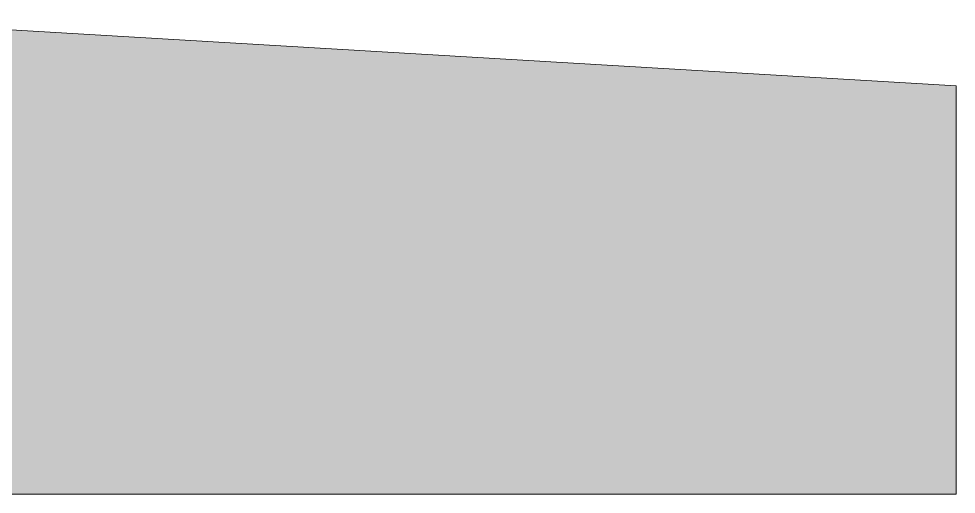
# Model space of a CAD drawing. Header units: millimetres. Extents: x -279593 to -202089, y -5129 to 14747.
# Drawn here: x -210099 to -202089, y 5753 to 9817 of the extents above; entities that cross this region are included whole.
import ezdxf

# ---------------------------------------------------------------- set-up
doc = ezdxf.new("R2010")
doc.units = ezdxf.units.MM
doc.header["$MEASUREMENT"] = 0
doc.layers.add('2D Drafting - General_Pen_No__1', color=7, linetype='Continuous', lineweight=13)
doc.layers.add('2D Drafting - General_Pen_No__61', color=7, linetype='Continuous', lineweight=20, true_color=0x6a6a6a)

msp = doc.modelspace()

# ---------------------------------------------------------------- hatches: boundary and pattern name
at = {"layer": '2D Drafting - General_Pen_No__61', "linetype": 'Continuous', "lineweight": 20, "true_color": 0x6a6a6a}
h = msp.add_hatch(dxfattribs=at)
h.set_pattern_fill('Dashed_0002', color=251, style=0, pattern_type=2)
h.set_pattern_definition([(45, (-557617.03, 10009.52), (-183.84776, 183.84776), [195, -65]), (45, (-557617.03, 10193.37), (-183.84776, 183.84776), [195, -65])])
h.paths.add_polyline_path([(-222354.7651, 9215.2153), (-222354.7651, 9774.8681), (-221037.9306, 9809.68), (-218818.3115, 9817.2956), (-218816.2832, 9019.5189), (-219264.9595, 9019.5189), (-218864.9597, 8619.5188), (-218264.9597, 8619.5188), (-217424.9598, 9459.5187), (-214129.8808, 9459.5187), (-213289.881, 8619.5188), (-212689.8806, 8619.5188), (-212289.8806, 9019.5189), (-212736.5287, 9019.5186), (-212731.0316, 9809.5187), (-210314.8603, 9732.3735), (-202088.7125, 9245.0474), (-202088.7125, 5753.16), (-222354.7651, 5753.16)])

# ---------------------------------------------------------------- linework, layer by layer
at = {"layer": '2D Drafting - General_Pen_No__1', "color": 7, "linetype": 'Continuous', "lineweight": 13, "flags": 128}
msp.add_lwpolyline([(-222354.7651, 9215.2153), (-222354.7651, 9774.8681), (-221037.9306, 9809.68), (-218818.3115, 9817.2956), (-218816.2832, 9019.5189), (-219264.9595, 9019.5189), (-218864.9597, 8619.5188), (-218264.9597, 8619.5188), (-217424.9598, 9459.5187), (-214129.8808, 9459.5187), (-213289.881, 8619.5188), (-212689.8806, 8619.5188), (-212289.8806, 9019.5189), (-212736.5287, 9019.5186), (-212731.0316, 9809.5187), (-210314.8603, 9732.3735), (-202088.7125, 9245.0474), (-202088.7125, 5753.16), (-222354.7651, 5753.16)], close=True, dxfattribs=at)

doc.saveas('drawing.dxf')
